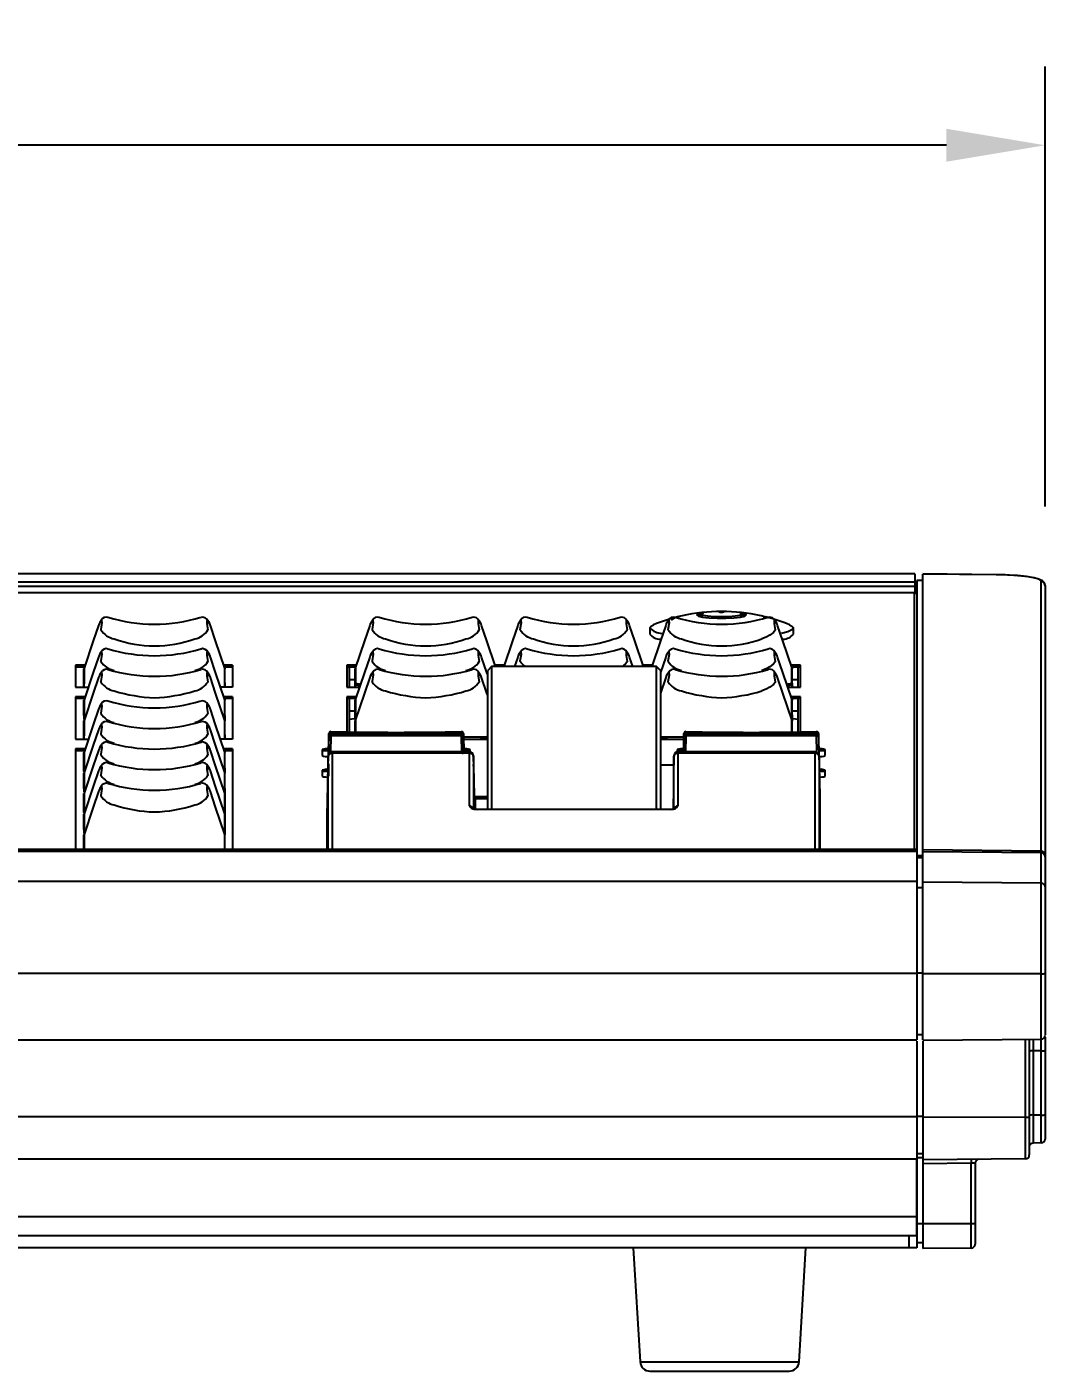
# Model space of a CAD drawing. Header units: inches. Extents: x 0.6 to 61.5, y 0.9 to 41.7.
# Drawn here: x 29.66 to 34.82, y 2.53 to 9.35 of the extents above; entities that cross this region are included whole.
import ezdxf

# ---------------------------------------------------------------- set-up
doc = ezdxf.new("R2010")
doc.units = ezdxf.units.IN
doc.header["$MEASUREMENT"] = 0
doc.layers.add('DIM', color=1, linetype='Continuous')
doc.layers.add('OBJECT', color=7, linetype='Continuous')
doc.styles.add('Arial', font='arial.ttf')
doc.dimstyles.new('ANSI & Metric .40 Stacked', dxfattribs={"dimscale": 2.666667, "dimtxt": 0.4, "dimasz": 0.5, "dimexe": 0.4, "dimexo": 0.4, "dimgap": 0.133333, "dimtad": 0, "dimtih": 1, "dimtoh": 1, "dimzin": 4, "dimdsep": 46, "dimtxsty": 'Arial', "dimcen": 0.2, "dimadec": 0, "dimazin": 0, "dimtfac": 0.75, "dimtofl": 0, "dimtmove": 0, "dimatfit": 3, "dimfxl": 1, "dimtolj": 1, "dimtzin": 0, "dimarcsym": 0})

# ---------------------------------------------------------------- blocks, each defined once
blk = doc.blocks.new('*D2')
at = {"layer": 'Defpoints', "color": 0, "transparency": 16777216}
for p in [(34.8192, 8.7457), (0.6492, 6.5153), (34.8192, 6.5144)]:
    blk.add_point(p, dxfattribs=at)
at = {"layer": 'DIM', "color": 0, "lineweight": -2, "transparency": 16777216}
for p, q in [((0.6492, 6.9153), (0.6492, 9.1457)), ((34.8192, 6.9144), (34.8192, 9.1457)), ((1.1492, 8.7457), (16.5511, 8.7457)), ((34.3192, 8.7457), (18.9173, 8.7457))]:
    blk.add_line(p, q, dxfattribs=at)
at = {"layer": 'DIM', "color": 0, "transparency": 16777216}
for points in [[(1.1492, 8.829), (1.1492, 8.6623), (0.6492, 8.7457)], [(34.3192, 8.829), (34.3192, 8.6623), (34.8192, 8.7457)]]:
    blk.add_solid(points, dxfattribs=at)
at = {"layer": 'DIM', "color": 0, "transparency": 16777216, "char_height": 0.4, "attachment_point": 5, "style": 'Arial'}
for s, insert in [('\\A1;34.17', (17.7342, 9.0834)), ('\\A1;[868mm]', (17.7342, 8.356))]:
    blk.add_mtext(s, dxfattribs=dict(at, insert=insert))

msp = doc.modelspace()

# ---------------------------------------------------------------- linework, layer by layer
at = {"layer": 'OBJECT'}
for p, q in [((34.1582, 6.573), (20.6308, 6.573)), ((34.1582, 6.5728), (20.6308, 6.5728)), ((34.1582, 6.573), (34.1582, 6.4703)), ((34.5714, 6.5684), (34.1992, 6.5721)), ((34.1992, 4.2103), (34.1992, 6.5719)), ((34.5714, 6.5682), (34.1992, 6.5719)), ((34.5714, 6.5682), (34.5714, 6.5684)), ((20.6323, 6.5315), (34.1582, 6.5315)), ((34.1582, 6.5089), (20.633, 6.5089)), ((34.1572, 6.4765), (20.6342, 6.4765)), ((34.1572, 5.175), (34.1572, 6.4765)), ((34.1692, 6.4838), (34.1582, 6.4838)), ((34.1692, 6.4829), (34.1582, 6.4829)), ((34.1992, 6.5385), (34.1692, 6.5385)), ((34.1692, 6.5385), (34.1692, 4.2108)), ((34.1992, 6.5383), (34.1692, 6.5383)), ((34.7994, 5.005), (34.7994, 6.5342)), ((34.8192, 6.5144), (34.8192, 4.2349)), ((34.1582, 6.4703), (34.1572, 6.4703)), ((33.0617, 6.3625), (33.0578, 6.3607)), ((33.0617, 6.3708), (33.0617, 6.3625)), ((33.0792, 6.3679), (33.0792, 6.3565)), ((33.1667, 6.38), (33.1667, 6.3821)), ((33.1917, 6.38), (33.1917, 6.3821)), ((33.2792, 6.3565), (33.2792, 6.3679)), ((30.0237, 6.3177), (30.0214, 6.3109)), ((30.588, 6.311), (30.5858, 6.3173)), ((31.3987, 6.3177), (31.3964, 6.3109)), ((31.963, 6.311), (31.9608, 6.3173)), ((32.1487, 6.3177), (32.1464, 6.3109)), ((32.713, 6.311), (32.7108, 6.3173)), ((32.8152, 6.2984), (32.8152, 6.2674)), ((32.8987, 6.3177), (32.8964, 6.3109)), ((33.463, 6.311), (33.4608, 6.3173)), ((33.5432, 6.2674), (33.5432, 6.2984)), ((30.0237, 6.1577), (30.0214, 6.1509)), ((30.588, 6.1509), (30.5858, 6.1573)), ((31.3987, 6.1577), (31.3964, 6.1509)), ((31.963, 6.1509), (31.9608, 6.1573)), ((32.1464, 6.1509), (32.1302, 6.1032)), ((32.1487, 6.1577), (32.1464, 6.1509)), ((32.8987, 6.1577), (32.8964, 6.1509)), ((33.463, 6.1509), (33.4608, 6.1573)), ((29.953, 6.1097), (29.9052, 6.1097)), ((29.9052, 6.1097), (29.9052, 5.9985)), ((29.9052, 6.1018), (29.9503, 6.1018)), ((29.9474, 6.0918), (29.9472, 6.0652)), ((29.9474, 6.014), (29.9474, 6.0918)), ((30.7003, 6.1097), (30.6564, 6.1097)), ((30.6591, 6.1018), (30.7003, 6.1018)), ((30.6619, 6.014), (30.6619, 6.0918)), ((30.6622, 6.0652), (30.6619, 6.0918)), ((30.7003, 6.1097), (30.7003, 5.9985)), ((31.328, 6.1097), (31.2802, 6.1097)), ((31.2802, 6.1097), (31.2802, 5.9985)), ((31.2802, 6.1018), (31.3253, 6.1018)), ((31.3247, 6.1001), (31.2922, 6.1001)), ((31.2922, 6.1001), (31.2922, 5.9985)), ((31.3224, 6.0918), (31.3222, 6.0652)), ((32.0139, 6.1032), (31.9939, 6.0832)), ((31.9939, 5.3785), (31.9939, 6.0832)), ((32.8489, 6.1032), (32.0139, 6.1032)), ((32.0139, 6.1032), (32.0139, 5.3785)), ((32.078, 6.1097), (32.0314, 6.1097)), ((32.828, 6.1097), (32.7814, 6.1097)), ((32.8689, 6.0832), (32.8489, 6.1032)), ((32.8489, 5.3785), (32.8489, 6.1032)), ((32.8689, 6.0832), (32.8689, 5.3785)), ((33.5792, 6.1097), (33.5314, 6.1097)), ((33.5341, 6.1018), (33.5792, 6.1018)), ((33.5672, 6.1001), (33.5346, 6.1001)), ((33.5369, 6.014), (33.5369, 6.0918)), ((33.5372, 6.0652), (33.5369, 6.0918)), ((33.5672, 5.9985), (33.5672, 6.1001)), ((33.5792, 5.9985), (33.5792, 6.1097)), ((29.9052, 5.9985), (29.9696, 5.9985)), ((29.9472, 6.0652), (29.9472, 5.9985)), ((29.9473, 5.9985), (29.9474, 6.014)), ((30.0237, 6.0533), (30.0214, 6.0465)), ((30.588, 6.0465), (30.5858, 6.0529)), ((30.7003, 5.9985), (30.6396, 5.9985)), ((30.6619, 6.014), (30.6621, 5.9985)), ((30.6622, 5.9985), (30.6622, 6.0652)), ((31.2802, 5.9985), (31.3446, 5.9985)), ((31.2922, 6.0378), (31.3222, 6.0378)), ((31.3222, 6.0652), (31.3222, 5.9985)), ((31.3223, 5.9985), (31.3224, 6.014)), ((31.3987, 6.0533), (31.3964, 6.0465)), ((31.963, 6.0465), (31.9608, 6.0529)), ((32.8987, 6.0533), (32.8964, 6.0465)), ((33.463, 6.0465), (33.4608, 6.0529)), ((33.5148, 5.9985), (33.5792, 5.9985)), ((33.5369, 6.014), (33.5371, 5.9985)), ((33.5372, 5.9985), (33.5372, 6.0652)), ((33.5372, 6.0378), (33.5672, 6.0378)), ((29.953, 5.9497), (29.9052, 5.9497)), ((29.9052, 5.9497), (29.9052, 5.7341)), ((29.9052, 5.9418), (29.9503, 5.9418)), ((29.9474, 5.9317), (29.9472, 5.9052)), ((29.9474, 5.8539), (29.9474, 5.9317)), ((30.7003, 5.9497), (30.6564, 5.9497)), ((30.6591, 5.9418), (30.7003, 5.9418)), ((30.6619, 5.8539), (30.6619, 5.9317)), ((30.6622, 5.9052), (30.6619, 5.9317)), ((30.7003, 5.9497), (30.7003, 5.7341)), ((31.328, 5.9497), (31.2802, 5.9497)), ((31.2802, 5.9497), (31.2802, 5.7712)), ((31.2802, 5.9418), (31.3253, 5.9418)), ((31.3247, 5.9401), (31.2922, 5.9401)), ((31.2922, 5.9401), (31.2922, 5.771)), ((31.3224, 5.9317), (31.3222, 5.9052)), ((33.5792, 5.9497), (33.5314, 5.9497)), ((33.5341, 5.9418), (33.5792, 5.9418)), ((33.5672, 5.9401), (33.5346, 5.9401)), ((33.5369, 5.8539), (33.5369, 5.9317)), ((33.5372, 5.9052), (33.5369, 5.9317)), ((33.5672, 5.771), (33.5672, 5.9401)), ((33.5792, 5.7712), (33.5792, 5.9497)), ((29.9472, 5.9052), (29.9472, 5.8359)), ((30.0237, 5.8932), (30.0214, 5.8864)), ((30.588, 5.8865), (30.5858, 5.8928)), ((30.6622, 5.8284), (30.6622, 5.9052)), ((31.2922, 5.8777), (31.3222, 5.8777)), ((31.3222, 5.9052), (31.3222, 5.8359)), ((33.5372, 5.8327), (33.5372, 5.9052)), ((33.5372, 5.8777), (33.5672, 5.8777)), ((29.9474, 5.8273), (29.9472, 5.8008)), ((29.9472, 5.8008), (29.9472, 5.7341)), ((29.9474, 5.7496), (29.9474, 5.8273)), ((30.6619, 5.8539), (30.6622, 5.8284)), ((30.6619, 5.7496), (30.6619, 5.8273)), ((30.6622, 5.8008), (30.6619, 5.8273)), ((30.6622, 5.7341), (30.6622, 5.8008)), ((31.3192, 5.8374), (31.2922, 5.8337)), ((31.3222, 5.8374), (31.3192, 5.8374)), ((31.3224, 5.8273), (31.3222, 5.8008)), ((31.3222, 5.8008), (31.3222, 5.7706)), ((31.3223, 5.8359), (31.3224, 5.8539)), ((31.3224, 5.7709), (31.3224, 5.8273)), ((31.3234, 5.8335), (31.3234, 5.7709)), ((33.5359, 5.7708), (33.5359, 5.8335)), ((33.5369, 5.8539), (33.5371, 5.8327)), ((33.5372, 5.8008), (33.5369, 5.8273)), ((33.5369, 5.7708), (33.5369, 5.8273)), ((33.5402, 5.8374), (33.5372, 5.8374)), ((33.5372, 5.7706), (33.5372, 5.8008)), ((33.5672, 5.8337), (33.5402, 5.8374)), ((29.9052, 5.7341), (29.9696, 5.7341)), ((29.9473, 5.7341), (29.9474, 5.7496)), ((30.0237, 5.7889), (30.0214, 5.7821)), ((30.588, 5.7821), (30.5858, 5.7885)), ((30.7003, 5.7341), (30.6396, 5.7341)), ((30.6619, 5.7496), (30.6621, 5.7341)), ((31.1867, 5.6471), (31.1886, 5.753)), ((31.1886, 5.753), (31.1886, 5.7631)), ((31.1986, 5.7516), (31.1971, 5.6684)), ((31.1986, 5.7728), (31.1986, 5.7516)), ((31.1986, 5.7627), (31.8608, 5.7627)), ((31.8608, 5.7516), (31.1986, 5.7516)), ((31.8608, 5.7728), (31.8608, 5.7516)), ((31.8622, 5.6684), (31.8608, 5.7516)), ((31.8708, 5.7631), (31.8708, 5.753)), ((31.8708, 5.753), (31.8722, 5.6706)), ((31.8711, 5.746), (31.9593, 5.746)), ((31.8714, 5.7341), (31.9939, 5.7341)), ((31.959, 5.7341), (31.959, 5.7376)), ((32.8689, 5.7341), (32.9879, 5.7341)), ((32.9, 5.746), (32.9882, 5.746)), ((32.9004, 5.7376), (32.9004, 5.7341)), ((32.9872, 5.6706), (32.9886, 5.753)), ((32.9886, 5.753), (32.9886, 5.7631)), ((32.9986, 5.7516), (32.9971, 5.6684)), ((32.9986, 5.7728), (32.9986, 5.7516)), ((32.9986, 5.7627), (33.6608, 5.7627)), ((33.6608, 5.7516), (32.9986, 5.7516)), ((33.6608, 5.7728), (33.6608, 5.7516)), ((33.6622, 5.6687), (33.6608, 5.7516)), ((33.6708, 5.7631), (33.6708, 5.753)), ((33.6708, 5.753), (33.6726, 5.6471)), ((29.953, 5.6853), (29.9052, 5.6853)), ((29.9052, 5.6853), (29.9052, 5.175)), ((29.9052, 5.6773), (29.9503, 5.6773)), ((29.9474, 5.6673), (29.9472, 5.6408)), ((29.9474, 5.5895), (29.9474, 5.6673)), ((30.0237, 5.6845), (30.0214, 5.6777)), ((30.588, 5.6777), (30.5858, 5.6841)), ((30.7003, 5.6853), (30.6564, 5.6853)), ((30.6591, 5.6773), (30.7003, 5.6773)), ((30.6619, 5.5895), (30.6619, 5.6673)), ((30.6622, 5.6408), (30.6619, 5.6673)), ((30.7003, 5.6853), (30.7003, 5.175)), ((31.1547, 5.6815), (31.1547, 5.6514)), ((31.1868, 5.6752), (31.1572, 5.6752)), ((31.1874, 5.7131), (31.1864, 5.6521)), ((31.1874, 5.7131), (31.1865, 5.6575)), ((31.9016, 5.6706), (31.2052, 5.6706)), ((31.9014, 5.6634), (31.2054, 5.6634)), ((31.2054, 5.6634), (31.2054, 5.175)), ((31.8727, 5.6706), (31.8719, 5.7131)), ((31.9021, 5.6752), (31.8726, 5.6752)), ((31.9014, 5.396), (31.9014, 5.6634)), ((31.9047, 5.6699), (31.9047, 5.6815)), ((32.9547, 5.6815), (32.9547, 5.6699)), ((32.9868, 5.6752), (32.9572, 5.6752)), ((33.6542, 5.6706), (32.9577, 5.6706)), ((32.9577, 5.6664), (32.9579, 5.6634)), ((32.9579, 5.6634), (32.9579, 5.396)), ((33.6539, 5.6634), (32.9579, 5.6634)), ((32.9874, 5.7131), (32.9867, 5.6706)), ((32.9874, 5.7131), (32.9867, 5.6706)), ((33.6539, 5.6634), (33.6542, 5.6667)), ((33.6539, 5.175), (33.6539, 5.6634)), ((33.6731, 5.6472), (33.6719, 5.7131)), ((33.7021, 5.6752), (33.6726, 5.6752)), ((33.7047, 5.6514), (33.7047, 5.6815)), ((29.9472, 5.6408), (29.9472, 5.5715)), ((29.9473, 5.5714), (29.9474, 5.5895)), ((30.6619, 5.5895), (30.6622, 5.564)), ((30.6622, 5.564), (30.6622, 5.6408)), ((31.1854, 5.175), (31.1854, 5.6439)), ((31.1859, 5.6471), (31.1883, 5.6471)), ((31.1874, 5.6087), (31.1864, 5.5477)), ((31.9214, 5.6439), (31.9214, 5.3766)), ((31.9225, 5.6062), (31.9225, 5.5232)), ((31.9226, 5.5978), (31.9225, 5.5978)), ((31.9226, 5.5978), (31.9265, 5.3777)), ((32.9214, 5.6032), (32.8689, 5.6032)), ((32.9379, 5.3766), (32.9379, 5.6439)), ((33.671, 5.6471), (33.6734, 5.6471)), ((33.6739, 5.6439), (33.6739, 5.175)), ((29.9474, 5.5629), (29.9472, 5.5364)), ((29.9472, 5.5364), (29.9472, 5.4671)), ((29.9474, 5.4851), (29.9474, 5.5629)), ((30.0237, 5.5801), (30.0214, 5.5733)), ((30.588, 5.5733), (30.5858, 5.5797)), ((30.6619, 5.4851), (30.6619, 5.5629)), ((30.6622, 5.5364), (30.6619, 5.5629)), ((30.6622, 5.4596), (30.6622, 5.5364)), ((31.1547, 5.5771), (31.1547, 5.547)), ((31.1868, 5.5709), (31.1572, 5.5709)), ((32.9369, 5.4998), (32.9369, 5.5344)), ((33.7021, 5.5709), (33.6762, 5.5709)), ((33.7047, 5.547), (33.7047, 5.5771)), ((29.9474, 5.4585), (29.9472, 5.432)), ((29.9474, 5.3807), (29.9474, 5.4585)), ((30.0237, 5.4757), (30.0214, 5.4689)), ((30.588, 5.469), (30.5858, 5.4753)), ((30.6619, 5.4851), (30.6622, 5.4596)), ((30.6619, 5.4585), (30.6619, 5.3807)), ((30.6622, 5.432), (30.6619, 5.4585)), ((31.9226, 5.5121), (31.925, 5.3775)), ((32.9348, 5.3775), (32.9367, 5.4887)), ((29.9472, 5.432), (29.9472, 5.3627)), ((30.6622, 5.3552), (30.6622, 5.432)), ((31.9939, 5.4424), (31.9261, 5.4424)), ((31.9263, 5.4345), (31.9939, 5.4345)), ((31.9939, 5.4327), (31.9297, 5.4327)), ((31.9297, 5.4327), (31.9297, 5.3779)), ((29.9474, 5.3542), (29.9472, 5.3276)), ((29.9472, 5.3276), (29.9472, 5.2583)), ((29.9473, 5.3627), (29.9474, 5.3807)), ((29.9474, 5.2764), (29.9474, 5.3542)), ((30.6619, 5.3807), (30.6622, 5.3552)), ((30.6619, 5.3542), (30.6619, 5.2764)), ((30.6622, 5.3276), (30.6619, 5.3542)), ((30.6622, 5.2509), (30.6622, 5.3276)), ((31.1797, 5.175), (31.1797, 5.3836)), ((31.9272, 5.3777), (31.9272, 5.3836)), ((32.9186, 5.3785), (31.9408, 5.3785)), ((31.9408, 5.3785), (31.9408, 5.3783)), ((32.9186, 5.3783), (31.9408, 5.3783)), ((32.9186, 5.3785), (32.9186, 5.3783)), ((33.6797, 5.175), (33.6797, 5.3836)), ((29.9474, 5.2498), (29.9472, 5.2232)), ((29.9474, 5.172), (29.9474, 5.2498)), ((30.6619, 5.2764), (30.6622, 5.2509)), ((30.6619, 5.172), (30.6619, 5.2498)), ((30.6622, 5.2232), (30.6619, 5.2498)), ((29.9472, 5.2232), (29.9472, 5.175)), ((30.6622, 5.175), (30.6622, 5.2232)), ((34.1692, 5.175), (1.2992, 5.175)), ((34.1692, 5.1653), (1.2992, 5.1653)), ((34.1992, 5.143), (34.1692, 5.143)), ((34.1992, 5.1335), (34.1692, 5.1335)), ((34.7994, 5.1675), (34.1992, 5.1727)), ((34.7994, 5.1578), (34.1992, 5.163)), ((34.1692, 5.0125), (1.2992, 5.0125)), ((34.1992, 4.9808), (34.1692, 4.9808)), ((34.7994, 5.005), (34.1992, 5.0102)), ((34.1692, 4.5468), (1.2992, 4.5468)), ((34.1992, 4.549), (34.1692, 4.549)), ((34.7994, 4.5456), (34.1992, 4.5448)), ((34.1649, 4.2376), (34.2034, 4.2376)), ((1.2992, 4.2106), (34.1692, 4.2106)), ((34.1692, 4.2039), (34.1692, 3.1556)), ((34.1992, 4.2082), (34.803, 4.2134)), ((34.1992, 4.2034), (34.1992, 3.1521)), ((34.7194, 3.6066), (34.7194, 4.2127)), ((34.7392, 4.2129), (34.7392, 3.6266)), ((34.759, 4.2131), (34.759, 3.6869)), ((34.7994, 4.2146), (34.7994, 4.2148)), ((34.7994, 3.6873), (34.7994, 4.2135)), ((34.8192, 4.2244), (34.8192, 3.7073)), ((34.7994, 4.1539), (34.759, 4.1538)), ((34.1692, 3.8196), (1.2992, 3.8196)), ((34.1992, 3.8212), (34.1692, 3.8212)), ((34.7194, 3.8177), (34.1992, 3.817)), ((34.7994, 3.8289), (34.759, 3.8288)), ((34.7994, 3.6873), (34.759, 3.6869)), ((34.1992, 3.6318), (34.1692, 3.6318)), ((34.1692, 3.6044), (1.2992, 3.6044)), ((34.1667, 3.6044), (34.1667, 3.2186)), ((34.1992, 3.6118), (34.1692, 3.6118)), ((34.7194, 3.6066), (34.1992, 3.6021)), ((34.4444, 3.5842), (34.1992, 3.5821)), ((34.4642, 3.5845), (34.4444, 3.5842)), ((34.4444, 3.1542), (34.4444, 3.5842)), ((34.4642, 3.5845), (34.4642, 3.1742)), ((34.1667, 3.3136), (1.3017, 3.3136)), ((34.4642, 3.2768), (34.1692, 3.2768)), ((1.2992, 3.2186), (34.1692, 3.2186)), ((34.1298, 3.1556), (34.1298, 3.2186)), ((34.1692, 3.2506), (34.1667, 3.2506)), ((34.1692, 3.1556), (1.2992, 3.1556)), ((32.7317, 3.1556), (32.7664, 2.5776)), ((33.572, 2.5776), (33.6067, 3.1556)), ((34.1992, 3.1818), (34.1692, 3.1818)), ((34.4444, 3.1542), (34.1992, 3.1521)), ((32.7664, 2.5776), (33.572, 2.5776)), ((32.8163, 2.5306), (33.5221, 2.5306))]:
    msp.add_line(p, q, dxfattribs=at)
at = {"layer": 'OBJECT', "flags": 128}
for points in [[(34.8192, 6.5144), (34.814, 6.5297), (34.8054, 6.5377), (34.7913, 6.5446), (34.7638, 6.5523), (34.7248, 6.5588), (34.6792, 6.5636), (34.6284, 6.5669), (34.5776, 6.5683), (34.5714, 6.5684)], [(30.0688, 6.3515), (30.0603, 6.3537), (30.0491, 6.3508), (30.0421, 6.346), (30.0362, 6.3395), (30.0279, 6.3264), (30.0255, 6.3219), (30.0238, 6.3186), (30.0226, 6.3152)], [(30.5848, 6.3202), (30.5848, 6.3202), (30.5848, 6.3202), (30.583, 6.3236), (30.5696, 6.3437), (30.5622, 6.3498), (30.5488, 6.3538), (30.5408, 6.3515)], [(31.4435, 6.3515), (31.4353, 6.3537), (31.4241, 6.3508), (31.4171, 6.346), (31.4112, 6.3395), (31.4029, 6.3264), (31.4005, 6.3219), (31.3988, 6.3186), (31.3976, 6.3152)], [(31.9598, 6.3202), (31.9598, 6.3202), (31.9598, 6.3202), (31.958, 6.3236), (31.9446, 6.3437), (31.9372, 6.3498), (31.9238, 6.3538), (31.9158, 6.3515)], [(32.1935, 6.3515), (32.1853, 6.3537), (32.1741, 6.3508), (32.1671, 6.346), (32.1612, 6.3395), (32.1529, 6.3264), (32.1505, 6.3219), (32.1488, 6.3186), (32.1476, 6.3152)], [(32.7098, 6.3202), (32.7098, 6.3202), (32.7098, 6.3202), (32.708, 6.3236), (32.6946, 6.3437), (32.6872, 6.3498), (32.6738, 6.3538), (32.6658, 6.3515)], [(32.9438, 6.3515), (32.9353, 6.3537), (32.9241, 6.3508), (32.9171, 6.346), (32.9112, 6.3395), (32.9029, 6.3264), (32.9005, 6.3219), (32.8988, 6.3186), (32.8976, 6.3152)], [(33.0617, 6.3708), (33.0542, 6.3649), (33.0617, 6.3589), (33.0834, 6.3537), (33.1167, 6.3498), (33.1575, 6.3477), (33.2009, 6.3477), (33.2417, 6.3498), (33.2749, 6.3537), (33.2966, 6.3589), (33.3042, 6.3649), (33.2966, 6.3708)], [(33.0852, 6.3727), (33.086, 6.3732), (33.0853, 6.3735), (33.0834, 6.3736), (33.0803, 6.3736), (33.0764, 6.3733), (33.0722, 6.3728), (33.0681, 6.3722), (33.0647, 6.3716), (33.0622, 6.371), (33.0617, 6.3708)], [(33.2731, 6.3727), (33.2791, 6.3675), (33.2705, 6.3623), (33.2486, 6.3579), (33.2166, 6.355), (33.1792, 6.354), (33.1417, 6.355), (33.1097, 6.3579), (33.0878, 6.3623), (33.0792, 6.3675), (33.0852, 6.3727)], [(33.2725, 6.3732), (33.2728, 6.3729), (33.2731, 6.3727)], [(33.408, 6.3505), (33.3979, 6.3549), (33.3792, 6.3601)], [(33.3905, 6.3572), (33.4053, 6.3538), (33.4124, 6.3518)], [(33.4598, 6.3202), (33.4598, 6.3202), (33.4598, 6.3202), (33.458, 6.3236), (33.4446, 6.3437), (33.4372, 6.3498), (33.4238, 6.3538), (33.4158, 6.3515)], [(30.0214, 6.3109), (29.9946, 6.2323), (29.9476, 6.0939)], [(30.0237, 6.3177), (30.0226, 6.3157), (30.0226, 6.3157), (30.0226, 6.3157)], [(30.0337, 6.2889), (30.0337, 6.2889), (30.0342, 6.2912), (30.0398, 6.326), (30.0381, 6.3366), (30.0302, 6.3291), (30.0241, 6.3185), (30.0237, 6.3177)], [(30.5858, 6.3173), (30.5756, 6.3339), (30.5701, 6.3353), (30.5702, 6.3196), (30.5757, 6.2889), (30.5757, 6.2889), (30.5757, 6.2889)], [(30.6618, 6.0939), (30.6147, 6.2323), (30.588, 6.311)], [(31.3964, 6.3109), (31.3696, 6.2323), (31.3226, 6.0939)], [(31.3987, 6.3177), (31.3976, 6.3157), (31.3976, 6.3157), (31.3976, 6.3157)], [(31.4087, 6.2889), (31.4087, 6.2889), (31.4092, 6.2912), (31.4148, 6.326), (31.4131, 6.3366), (31.4052, 6.3291), (31.3991, 6.3185), (31.3987, 6.3177)], [(31.9608, 6.3173), (31.9506, 6.3339), (31.9451, 6.3353), (31.9452, 6.3196), (31.9506, 6.2889), (31.9506, 6.2889), (31.9506, 6.2889)], [(32.0336, 6.1032), (31.9897, 6.2323), (31.963, 6.311)], [(32.1464, 6.3109), (32.1196, 6.2323), (32.0758, 6.1032)], [(32.1487, 6.3177), (32.1476, 6.3157), (32.1476, 6.3157), (32.1476, 6.3157)], [(32.1587, 6.2889), (32.1587, 6.2889), (32.1592, 6.2912), (32.1648, 6.326), (32.1631, 6.3366), (32.1552, 6.3291), (32.1491, 6.3185), (32.1487, 6.3177)], [(32.7108, 6.3173), (32.7006, 6.3339), (32.6951, 6.3353), (32.6952, 6.3196), (32.7006, 6.2889), (32.7006, 6.2889), (32.7006, 6.2889)], [(32.7836, 6.1032), (32.7397, 6.2323), (32.713, 6.311)], [(32.8152, 6.2984), (32.8222, 6.3082), (32.8347, 6.3147)], [(32.8964, 6.3109), (32.8696, 6.2323), (32.8258, 6.1032)], [(32.8987, 6.3177), (32.8976, 6.3157), (32.8976, 6.3157), (32.8976, 6.3157)], [(32.9087, 6.2889), (32.9087, 6.2889), (32.9092, 6.2912), (32.9148, 6.326), (32.9131, 6.3366), (32.9052, 6.3291), (32.8991, 6.3185), (32.8987, 6.3177)], [(33.4506, 6.2889), (33.4506, 6.2889), (33.4504, 6.2871), (33.4418, 6.2762), (33.4233, 6.2621), (33.4047, 6.2517), (33.3837, 6.2433), (33.3837, 6.2433)], [(33.4608, 6.3173), (33.4506, 6.3339), (33.4451, 6.3353), (33.4452, 6.3196), (33.4506, 6.2889), (33.4506, 6.2889), (33.4506, 6.2889)], [(33.5368, 6.0939), (33.4897, 6.2323), (33.463, 6.311)], [(33.5237, 6.3147), (33.5362, 6.3082), (33.5432, 6.2984), (33.5362, 6.2885), (33.5155, 6.279), (33.4823, 6.2703)], [(30.0214, 6.1509), (29.9946, 6.0722), (29.9476, 5.9339)], [(30.0688, 6.1914), (30.0603, 6.1937), (30.0491, 6.1908), (30.0421, 6.1859), (30.0362, 6.1794), (30.0279, 6.1664), (30.0255, 6.1619), (30.0238, 6.1585), (30.0226, 6.1551)], [(30.0237, 6.1577), (30.0226, 6.1556), (30.0226, 6.1556), (30.0226, 6.1556)], [(30.0337, 6.1288), (30.0337, 6.1288), (30.0342, 6.1311), (30.0398, 6.1659), (30.0381, 6.1765), (30.0302, 6.169), (30.0241, 6.1585), (30.0237, 6.1577)], [(30.5848, 6.1601), (30.5848, 6.1601), (30.5848, 6.1601), (30.583, 6.1635), (30.5696, 6.1837), (30.5622, 6.1898), (30.5488, 6.1937), (30.5408, 6.1915)], [(30.5858, 6.1573), (30.5756, 6.1738), (30.5701, 6.1752), (30.5702, 6.1596), (30.5757, 6.1288), (30.5757, 6.1288), (30.5757, 6.1288)], [(30.6618, 5.9339), (30.6147, 6.0722), (30.588, 6.1509)], [(31.3964, 6.1509), (31.3696, 6.0722), (31.3226, 5.9339)], [(31.4435, 6.1915), (31.4353, 6.1937), (31.4241, 6.1908), (31.4171, 6.1859), (31.4112, 6.1794), (31.4029, 6.1664), (31.4005, 6.1619), (31.3988, 6.1585), (31.3976, 6.1551)], [(31.3987, 6.1577), (31.3976, 6.1556), (31.3976, 6.1556), (31.3976, 6.1556)], [(31.4087, 6.1288), (31.4087, 6.1288), (31.4092, 6.1311), (31.4148, 6.1659), (31.4131, 6.1765), (31.4052, 6.169), (31.3991, 6.1585), (31.3987, 6.1577)], [(31.9598, 6.1601), (31.9598, 6.1601), (31.9598, 6.1601), (31.958, 6.1635), (31.9446, 6.1837), (31.9372, 6.1898), (31.9238, 6.1937), (31.9158, 6.1915)], [(31.9608, 6.1573), (31.9506, 6.1738), (31.9451, 6.1752), (31.9452, 6.1596), (31.9506, 6.1288), (31.9506, 6.1288), (31.9506, 6.1288)], [(31.9939, 6.0601), (31.9897, 6.0722), (31.963, 6.1509)], [(32.1935, 6.1915), (32.1853, 6.1937), (32.1741, 6.1908), (32.1671, 6.1859), (32.1612, 6.1794), (32.1529, 6.1664), (32.1505, 6.1619), (32.1488, 6.1585), (32.1476, 6.1551)], [(32.1487, 6.1577), (32.1476, 6.1556), (32.1476, 6.1556), (32.1476, 6.1556)], [(32.1587, 6.1288), (32.1587, 6.1288), (32.1592, 6.1311), (32.1648, 6.1659), (32.1631, 6.1765), (32.1552, 6.169), (32.1491, 6.1585), (32.1487, 6.1577)], [(32.7098, 6.1601), (32.7098, 6.1601), (32.7098, 6.1601), (32.708, 6.1635), (32.6946, 6.1837), (32.6872, 6.1898), (32.6738, 6.1937), (32.6658, 6.1915)], [(32.7108, 6.1573), (32.7006, 6.1738), (32.6951, 6.1752), (32.6952, 6.1596), (32.7006, 6.1288), (32.7006, 6.1288), (32.7006, 6.1288)], [(32.7292, 6.1032), (32.713, 6.1509), (32.7108, 6.1573)], [(32.8964, 6.1509), (32.8696, 6.0722), (32.8689, 6.07)], [(32.9435, 6.1915), (32.9353, 6.1937), (32.9241, 6.1908), (32.9171, 6.1859), (32.9112, 6.1794), (32.9029, 6.1664), (32.9005, 6.1619), (32.8988, 6.1585), (32.8976, 6.1551)], [(32.8987, 6.1577), (32.8976, 6.1556), (32.8976, 6.1556), (32.8976, 6.1556)], [(32.9087, 6.1288), (32.9087, 6.1288), (32.9092, 6.1311), (32.9148, 6.1659), (32.9131, 6.1765), (32.9052, 6.169), (32.8991, 6.1585), (32.8987, 6.1577)], [(33.4598, 6.1601), (33.4598, 6.1601), (33.4598, 6.1601), (33.458, 6.1635), (33.4446, 6.1837), (33.4372, 6.1898), (33.4238, 6.1937), (33.4158, 6.1915)], [(33.4608, 6.1573), (33.4506, 6.1738), (33.4451, 6.1752), (33.4452, 6.1596), (33.4506, 6.1288), (33.4506, 6.1288), (33.4506, 6.1288)], [(33.5368, 5.9339), (33.4897, 6.0722), (33.463, 6.1509)], [(29.9484, 6.0979), (29.9476, 6.0949), (29.9474, 6.0918)], [(30.0688, 6.0871), (30.0603, 6.0893), (30.0491, 6.0864), (30.0421, 6.0816), (30.0362, 6.0751), (30.0279, 6.062), (30.0255, 6.0575), (30.0238, 6.0541), (30.0226, 6.0508)], [(30.0337, 6.0244), (30.0337, 6.0244), (30.0342, 6.0267), (30.0398, 6.0615), (30.0381, 6.0722), (30.0302, 6.0646), (30.0241, 6.0541), (30.0237, 6.0533)], [(30.5848, 6.0557), (30.5848, 6.0557), (30.5848, 6.0557), (30.583, 6.0592), (30.5696, 6.0793), (30.5622, 6.0854), (30.5488, 6.0893), (30.5408, 6.0871)], [(30.5858, 6.0529), (30.5756, 6.0695), (30.5701, 6.0708), (30.5702, 6.0552), (30.5757, 6.0244), (30.5757, 6.0244), (30.5757, 6.0244)], [(30.6609, 6.0979), (30.6617, 6.0949), (30.6619, 6.0918)], [(31.3234, 6.0979), (31.3226, 6.0949), (31.3224, 6.0918)], [(31.3224, 6.014), (31.3224, 6.014), (31.3224, 6.014), (31.3224, 6.014), (31.3224, 6.0142), (31.3224, 6.0146), (31.3224, 6.0165), (31.3224, 6.0238), (31.3224, 6.0529), (31.3224, 6.082), (31.3224, 6.0893), (31.3224, 6.0912), (31.3224, 6.0916), (31.3224, 6.0917), (31.3224, 6.0918), (31.3224, 6.0918), (31.3224, 6.0918), (31.3224, 6.0918), (31.3224, 6.0918), (31.3224, 6.0918)], [(31.4438, 6.0871), (31.4353, 6.0893), (31.4241, 6.0864), (31.4171, 6.0816), (31.4112, 6.0751), (31.4029, 6.062), (31.4005, 6.0575), (31.3988, 6.0541), (31.3976, 6.0508)], [(31.4087, 6.0244), (31.4087, 6.0244), (31.4092, 6.0267), (31.4148, 6.0615), (31.4131, 6.0722), (31.4052, 6.0646), (31.3991, 6.0541), (31.3987, 6.0533)], [(31.9598, 6.0557), (31.9598, 6.0557), (31.9598, 6.0557), (31.958, 6.0592), (31.9446, 6.0793), (31.9372, 6.0854), (31.9238, 6.0893), (31.9158, 6.0871)], [(31.9608, 6.0529), (31.9506, 6.0695), (31.9451, 6.0708), (31.9452, 6.0552), (31.9506, 6.0244), (31.9506, 6.0244), (31.9506, 6.0244)], [(32.1849, 6.1032), (32.1785, 6.1072), (32.1628, 6.1211), (32.1587, 6.1288), (32.1587, 6.1288), (32.1587, 6.1288)], [(32.7006, 6.1288), (32.7006, 6.1288), (32.7004, 6.127), (32.6918, 6.1162), (32.6749, 6.1032)], [(32.9438, 6.0871), (32.9353, 6.0893), (32.9241, 6.0864), (32.9171, 6.0816), (32.9112, 6.0751), (32.9029, 6.062), (32.9005, 6.0575), (32.8988, 6.0541), (32.8976, 6.0508)], [(32.9087, 6.0244), (32.9087, 6.0244), (32.9092, 6.0267), (32.9148, 6.0615), (32.9131, 6.0722), (32.9052, 6.0646), (32.8991, 6.0541), (32.8987, 6.0533)], [(33.4506, 6.1288), (33.4506, 6.1288), (33.4504, 6.127), (33.4418, 6.1162), (33.4233, 6.1021), (33.4047, 6.0916), (33.3837, 6.0833), (33.3837, 6.0833)], [(33.4598, 6.0557), (33.4598, 6.0557), (33.4598, 6.0557), (33.458, 6.0592), (33.4446, 6.0793), (33.4372, 6.0854), (33.4238, 6.0893), (33.4158, 6.0871)], [(33.4608, 6.0529), (33.4506, 6.0695), (33.4451, 6.0708), (33.4452, 6.0552), (33.4506, 6.0244), (33.4506, 6.0244), (33.4506, 6.0244)], [(33.5359, 6.0979), (33.5367, 6.0949), (33.5369, 6.0918)], [(29.9485, 6.0202), (29.9476, 6.0172), (29.9474, 6.014)], [(30.0214, 6.0465), (29.9946, 5.9678), (29.9476, 5.8295)], [(30.0237, 6.0533), (30.0226, 6.0512), (30.0226, 6.0512), (30.0226, 6.0512)], [(30.6618, 5.8295), (30.6147, 5.9678), (30.588, 6.0465)], [(30.6608, 6.0202), (30.6617, 6.0172), (30.6619, 6.014)], [(31.3235, 6.0202), (31.3226, 6.0172), (31.3224, 6.014)], [(31.3466, 6.0044), (31.3452, 6.0045), (31.3283, 6.0085), (31.3263, 6.0095), (31.3239, 6.0112), (31.3225, 6.0132), (31.3224, 6.0138), (31.3224, 6.0139), (31.3224, 6.014), (31.3224, 6.014)], [(31.3964, 6.0465), (31.3696, 5.9678), (31.3226, 5.8295)], [(31.3987, 6.0533), (31.3976, 6.0512), (31.3976, 6.0512), (31.3976, 6.0512)], [(31.9939, 5.9557), (31.9897, 5.9678), (31.963, 6.0465)], [(32.8964, 6.0465), (32.8696, 5.9678), (32.8689, 5.9656)], [(32.8987, 6.0533), (32.8976, 6.0512), (32.8976, 6.0512), (32.8976, 6.0512)], [(33.4506, 6.0244), (33.4506, 6.0244), (33.4504, 6.0227), (33.4418, 6.0118), (33.4233, 5.9977), (33.4047, 5.9873), (33.3837, 5.9789), (33.3837, 5.9789)], [(33.5368, 5.8295), (33.4897, 5.9678), (33.463, 6.0465)], [(33.5369, 6.014), (33.5369, 6.014), (33.5369, 6.0138), (33.5368, 6.0132), (33.531, 6.0085), (33.5141, 6.0045), (33.5128, 6.0044)], [(33.5358, 6.0202), (33.5367, 6.0172), (33.5369, 6.014)], [(29.9484, 5.9378), (29.9476, 5.9348), (29.9474, 5.9317)], [(30.5848, 5.8957), (30.5848, 5.8957), (30.5848, 5.8957), (30.583, 5.8991), (30.5696, 5.9193), (30.5622, 5.9253), (30.5488, 5.9293), (30.5408, 5.927)], [(30.6609, 5.9378), (30.6617, 5.9348), (30.6619, 5.9317)], [(31.3234, 5.9378), (31.3226, 5.9348), (31.3224, 5.9317)], [(31.3224, 5.8539), (31.3224, 5.8539), (31.3224, 5.854), (31.3224, 5.854), (31.3224, 5.8541), (31.3224, 5.8546), (31.3224, 5.8564), (31.3224, 5.8637), (31.3224, 5.8929), (31.3224, 5.922), (31.3224, 5.9293), (31.3224, 5.9311), (31.3224, 5.9316), (31.3224, 5.9317), (31.3224, 5.9317), (31.3224, 5.9317), (31.3224, 5.9317), (31.3224, 5.9317), (31.3224, 5.9317), (31.3224, 5.9317)], [(33.5359, 5.9378), (33.5367, 5.9348), (33.5369, 5.9317)], [(30.0214, 5.8864), (29.9946, 5.8078), (29.9476, 5.6694)], [(30.0688, 5.927), (30.0603, 5.9292), (30.0491, 5.9264), (30.0421, 5.9215), (30.0362, 5.915), (30.0279, 5.9019), (30.0255, 5.8975), (30.0238, 5.8941), (30.0226, 5.8907)], [(30.0237, 5.8932), (30.0226, 5.8912), (30.0226, 5.8912), (30.0226, 5.8912)], [(30.0337, 5.8644), (30.0337, 5.8644), (30.0342, 5.8667), (30.0398, 5.9015), (30.0381, 5.9121), (30.0302, 5.9046), (30.0241, 5.8941), (30.0237, 5.8932)], [(30.5858, 5.8928), (30.5756, 5.9094), (30.5701, 5.9108), (30.5702, 5.8951), (30.5757, 5.8644), (30.5757, 5.8644), (30.5757, 5.8644)], [(30.6618, 5.6694), (30.6147, 5.8078), (30.588, 5.8865)], [(29.9484, 5.8335), (29.9476, 5.8305), (29.9474, 5.8273)], [(30.0685, 5.8227), (30.0603, 5.8249), (30.0491, 5.822), (30.0421, 5.8171), (30.0362, 5.8106), (30.0279, 5.7976), (30.0255, 5.7931), (30.0238, 5.7897), (30.0226, 5.7863)], [(30.0337, 5.76), (30.0337, 5.76), (30.0342, 5.7623), (30.0398, 5.7971), (30.0381, 5.8077), (30.0302, 5.8002), (30.0241, 5.7897), (30.0237, 5.7889)], [(30.5848, 5.7913), (30.5848, 5.7913), (30.5848, 5.7913), (30.583, 5.7947), (30.5696, 5.8149), (30.5622, 5.8209), (30.5488, 5.8249), (30.5408, 5.8226)], [(30.5858, 5.7885), (30.5756, 5.805), (30.5701, 5.8064), (30.5702, 5.7908), (30.5757, 5.76), (30.5757, 5.76), (30.5757, 5.76)], [(30.6609, 5.8335), (30.6617, 5.8305), (30.6619, 5.8273)], [(31.3235, 5.8602), (31.3226, 5.8571), (31.3224, 5.8539)], [(31.3283, 5.8485), (31.3263, 5.8495), (31.3239, 5.8512), (31.3225, 5.8532), (31.3224, 5.8537), (31.3224, 5.8539), (31.3224, 5.8539), (31.3224, 5.8539)], [(31.3234, 5.8335), (31.3226, 5.8305), (31.3224, 5.8273)], [(31.3235, 5.8602), (31.3304, 5.857), (31.3319, 5.8568)], [(33.5275, 5.8568), (33.529, 5.857), (33.5358, 5.8602)], [(33.5369, 5.8539), (33.5369, 5.8539), (33.5369, 5.8537), (33.5368, 5.8532), (33.531, 5.8485), (33.5304, 5.8483)], [(33.5358, 5.8602), (33.5367, 5.8571), (33.5369, 5.8539)], [(33.5359, 5.8335), (33.5367, 5.8305), (33.5369, 5.8273)], [(29.9485, 5.7558), (29.9476, 5.7527), (29.9474, 5.7496)], [(30.0214, 5.7821), (29.9946, 5.7034), (29.9476, 5.565)], [(30.0237, 5.7889), (30.0226, 5.7868), (30.0226, 5.7868), (30.0226, 5.7868)], [(30.6618, 5.565), (30.6147, 5.7034), (30.588, 5.7821)], [(30.6608, 5.7558), (30.6617, 5.7527), (30.6619, 5.7496)], [(31.1886, 5.7631), (31.188, 5.7368), (31.1874, 5.7131)], [(31.8719, 5.7131), (31.8714, 5.7368), (31.8708, 5.7631)], [(31.9593, 5.746), (31.9592, 5.7419), (31.959, 5.7376)], [(31.9593, 5.746), (31.9881, 5.7474), (31.9939, 5.7479)], [(32.8689, 5.7476), (32.8712, 5.7474), (32.9, 5.746)], [(32.9, 5.746), (32.9002, 5.7419), (32.9004, 5.7376)], [(32.9886, 5.7631), (32.988, 5.7368), (32.9874, 5.7131)], [(33.6719, 5.7131), (33.6714, 5.7368), (33.6708, 5.7631)], [(29.9484, 5.6734), (29.9476, 5.6704), (29.9474, 5.6673)], [(30.0214, 5.6777), (29.9946, 5.599), (29.9476, 5.4607)], [(30.0685, 5.7183), (30.0603, 5.7205), (30.0491, 5.7176), (30.0421, 5.7128), (30.0362, 5.7063), (30.0279, 5.6932), (30.0255, 5.6887), (30.0238, 5.6853), (30.0226, 5.682)], [(30.0237, 5.6845), (30.0226, 5.6824), (30.0226, 5.6824), (30.0226, 5.6824)], [(30.0337, 5.6556), (30.0337, 5.6556), (30.0342, 5.6579), (30.0398, 5.6927), (30.0381, 5.7033), (30.0302, 5.6958), (30.0241, 5.6853), (30.0237, 5.6845)], [(30.5848, 5.6869), (30.5848, 5.6869), (30.5848, 5.6869), (30.583, 5.6904), (30.5696, 5.7105), (30.5622, 5.7166), (30.5488, 5.7205), (30.5408, 5.7183)], [(30.5858, 5.6841), (30.5756, 5.7006), (30.5701, 5.702), (30.5702, 5.6864), (30.5757, 5.6556), (30.5757, 5.6556), (30.5757, 5.6556)], [(30.6618, 5.4607), (30.6147, 5.599), (30.588, 5.6777)], [(30.6609, 5.6734), (30.6617, 5.6704), (30.6619, 5.6673)], [(31.2052, 5.6704), (31.2006, 5.6702), (31.1947, 5.6677), (31.1907, 5.6644), (31.1881, 5.6609), (31.1867, 5.6581), (31.186, 5.6562), (31.1857, 5.6549), (31.1855, 5.6536), (31.1853, 5.6522), (31.1851, 5.6497), (31.1847, 5.639), (31.1847, 5.6374)], [(31.2052, 5.6692), (31.2054, 5.6677), (31.2054, 5.6634), (31.2054, 5.6634), (31.2054, 5.6634)], [(31.9014, 5.6634), (31.9014, 5.6634), (31.9016, 5.6704), (31.9016, 5.6697)], [(31.9222, 5.6352), (31.9221, 5.6411), (31.9217, 5.6502), (31.9216, 5.6521), (31.9214, 5.6536), (31.9209, 5.6556), (31.9202, 5.6577), (31.9186, 5.6609), (31.915, 5.6653), (31.9096, 5.6688), (31.9026, 5.6704), (31.9015, 5.6703)], [(32.957, 5.6703), (32.9505, 5.6691), (32.9454, 5.6662), (32.942, 5.6627), (32.9399, 5.6594), (32.9388, 5.657), (32.9384, 5.6554), (32.9381, 5.6541), (32.9379, 5.6528), (32.9377, 5.6513), (32.9375, 5.6473), (32.9373, 5.6402)], [(33.6751, 5.6213), (33.6749, 5.6307), (33.6744, 5.6446), (33.674, 5.6524), (33.6735, 5.6555), (33.6728, 5.6576), (33.6713, 5.6608), (33.6678, 5.6651), (33.6624, 5.6687), (33.6554, 5.6704), (33.6537, 5.6702)], [(30.0688, 5.6139), (30.0603, 5.6161), (30.0491, 5.6132), (30.0421, 5.6084), (30.0362, 5.6019), (30.0279, 5.5888), (30.0255, 5.5843), (30.0238, 5.5809), (30.0226, 5.5776)], [(30.0337, 5.5512), (30.0337, 5.5512), (30.0342, 5.5536), (30.0398, 5.5884), (30.0381, 5.599), (30.0302, 5.5914), (30.0241, 5.5809), (30.0237, 5.5801)], [(30.5848, 5.5825), (30.5848, 5.5825), (30.5848, 5.5825), (30.583, 5.586), (30.5696, 5.6061), (30.5622, 5.6122), (30.5488, 5.6161), (30.5408, 5.6139)], [(30.5858, 5.5797), (30.5756, 5.5963), (30.5701, 5.5976), (30.5702, 5.582), (30.5757, 5.5512), (30.5757, 5.5512), (30.5757, 5.5512)], [(31.1854, 5.6439), (31.1854, 5.6481), (31.1852, 5.6504), (31.1847, 5.6374)], [(31.9272, 5.3836), (31.9259, 5.4542), (31.9243, 5.5384), (31.9231, 5.6), (31.9229, 5.607), (31.9223, 5.6327), (31.9219, 5.6463), (31.9215, 5.6509), (31.9214, 5.6439)], [(32.9364, 5.6025), (32.9289, 5.6029), (32.9214, 5.6032)], [(32.9379, 5.6439), (32.9376, 5.6484), (32.9373, 5.6402)], [(33.6797, 5.3836), (33.6787, 5.4394), (33.677, 5.5284), (33.6757, 5.5953), (33.6752, 5.6176), (33.6746, 5.6386), (33.6743, 5.6487), (33.6739, 5.6439)], [(29.9484, 5.569), (29.9476, 5.566), (29.9474, 5.5629)], [(30.0214, 5.5733), (29.9946, 5.4947), (29.9476, 5.3563)], [(30.0237, 5.5801), (30.0226, 5.578), (30.0226, 5.578), (30.0226, 5.578)], [(30.6618, 5.3563), (30.6147, 5.4947), (30.588, 5.5733)], [(30.6609, 5.569), (30.6617, 5.566), (30.6619, 5.5629)], [(29.9484, 5.4647), (29.9476, 5.4616), (29.9474, 5.4585)], [(30.0214, 5.4689), (29.9946, 5.3903), (29.9476, 5.2519)], [(30.0685, 5.5095), (30.0603, 5.5117), (30.0491, 5.5088), (30.0421, 5.504), (30.0362, 5.4975), (30.0279, 5.4844), (30.0255, 5.4799), (30.0238, 5.4766), (30.0226, 5.4732)], [(30.0237, 5.4757), (30.0226, 5.4737), (30.0226, 5.4737), (30.0226, 5.4737)], [(30.0337, 5.4469), (30.0337, 5.4469), (30.0342, 5.4492), (30.0398, 5.484), (30.0381, 5.4946), (30.0302, 5.4871), (30.0241, 5.4765), (30.0237, 5.4757)], [(30.5848, 5.4782), (30.5848, 5.4782), (30.5848, 5.4782), (30.583, 5.4816), (30.5696, 5.5017), (30.5622, 5.5078), (30.5488, 5.5118), (30.5408, 5.5095)], [(30.5858, 5.4753), (30.5756, 5.4919), (30.5701, 5.4933), (30.5702, 5.4776), (30.5757, 5.4469), (30.5757, 5.4469), (30.5757, 5.4469)], [(30.6618, 5.2519), (30.6147, 5.3903), (30.588, 5.469)], [(30.6609, 5.4647), (30.6617, 5.4616), (30.6619, 5.4585)], [(29.9484, 5.3603), (29.9476, 5.3573), (29.9474, 5.3542)], [(30.6609, 5.3603), (30.6617, 5.3573), (30.6619, 5.3542)], [(29.9484, 5.2559), (29.9476, 5.2529), (29.9474, 5.2498)], [(30.6609, 5.2559), (30.6617, 5.2529), (30.6619, 5.2498)], [(34.7994, 4.5456), (34.7994, 4.5456), (34.7994, 4.6744), (34.7994, 4.7776), (34.7994, 4.8313), (34.7994, 4.8774), (34.7994, 4.9434), (34.7994, 4.9632), (34.7994, 5.005)], [(34.7994, 4.2148), (34.7994, 4.2149), (34.7994, 4.2247), (34.7994, 4.246), (34.7994, 4.3052), (34.7994, 4.3927), (34.7994, 4.4544), (34.7994, 4.5456)]]:
    msp.add_lwpolyline(points, dxfattribs=at)
at = {"layer": 'OBJECT'}
for centre, radius, start, end in [((34.7993, 6.5143), 0.0199, 0.28117, 89.78244), ((30.3047, 7.1302), 0.8125, 253.14217, 286.84365), ((31.6797, 7.1302), 0.8125, 253.14211, 286.84387), ((32.4297, 7.1302), 0.8125, 253.14211, 286.84387), ((33.1792, 5.4698), 0.9124, 104.19632, 112.18155), ((32.971, 6.2918), 0.0655, 92.67671, 136.03441), ((33.1797, 7.1302), 0.8125, 253.14217, 286.84365), ((32.9987, 6.2532), 0.1086, 100.38786, 116.22745), ((33.1792, 5.4698), 0.9124, 77.33665, 102.66332), ((33.0735, 6.3068), 0.0569, 84.28736, 101.95502), ((33.1792, 6.0597), 0.3226, 87.77929, 92.22071), ((33.1792, 6.4421), 0.0633, 258.60724, 281.39276), ((33.2776, 6.305), 0.0685, 73.87917, 94.33709), ((33.2847, 6.3037), 0.06, 78.49611, 95.26152), ((33.1792, 5.4698), 0.9124, 67.81845, 75.80368), ((30.1184, 6.3415), 0.0997, 211.84379, 259.76534), ((30.4928, 6.3388), 0.0967, 279.44906, 328.94181), ((30.5796, 6.3127), 0.00777, 22.74816, 36.91576), ((31.4934, 6.3415), 0.0997, 211.84379, 259.76534), ((31.8678, 6.3387), 0.0967, 279.44038, 328.95236), ((31.9546, 6.3127), 0.00777, 22.74816, 36.91576), ((32.2434, 6.3415), 0.0997, 211.84379, 259.76534), ((32.6178, 6.3387), 0.0967, 279.44038, 328.95236), ((32.7046, 6.3127), 0.00777, 22.74816, 36.91576), ((32.8858, 6.3711), 0.1014, 225.83988, 265.15541), ((32.9934, 6.3415), 0.0997, 211.84379, 259.76534), ((33.4546, 6.3127), 0.00777, 22.74816, 36.91576), ((30.3045, 6.811), 0.6032, 250.24885, 270.01399), ((30.3055, 6.8072), 0.5994, 269.92271, 289.81445), ((31.6795, 6.8111), 0.6032, 250.24956, 270.01328), ((31.6805, 6.8072), 0.5994, 269.92248, 289.81445), ((32.4295, 6.8111), 0.6032, 250.24956, 270.01328), ((32.4305, 6.8072), 0.5994, 269.92248, 289.81445), ((32.8695, 6.3103), 0.0692, 218.26745, 268.91281), ((33.1795, 6.811), 0.6032, 250.24946, 270.01338), ((33.1805, 6.8072), 0.5994, 269.92248, 289.81445), ((33.49, 6.309), 0.0675, 271.80752, 321.96501), ((30.3047, 6.9702), 0.8125, 253.14217, 286.84365), ((30.5796, 6.1526), 0.00778, 22.75673, 36.89845), ((31.6797, 6.9702), 0.8125, 253.14211, 286.84387), ((31.9546, 6.1526), 0.00778, 22.75673, 36.89845), ((32.4297, 6.9702), 0.8125, 253.14211, 286.84387), ((32.7046, 6.1526), 0.00778, 22.75673, 36.89845), ((33.1797, 6.9702), 0.8125, 253.14211, 286.84387), ((33.4546, 6.1526), 0.00778, 22.75673, 36.89845), ((39.5209, 6.0669), 9.5725, 179.81427, 180.2792), ((30.1184, 6.1814), 0.0997, 211.8435, 259.76563), ((30.3047, 6.8658), 0.8125, 253.14217, 286.84365), ((30.4928, 6.1787), 0.0967, 279.44906, 328.94181), ((19.5723, 6.0681), 11.0886, 359.75259, 0.15394), ((41.5304, 6.0674), 10.207, 179.82872, 180.26475), ((31.4934, 6.1814), 0.0997, 211.8435, 259.76563), ((31.6797, 6.8658), 0.8125, 253.14217, 286.84365), ((31.8678, 6.1787), 0.0967, 279.44038, 328.95236), ((32.9934, 6.1814), 0.0997, 211.8435, 259.76563), ((33.1797, 6.8658), 0.8125, 253.14217, 286.84365), ((22.8433, 6.0681), 10.6926, 359.74342, 0.15965), ((30.1184, 6.077), 0.0997, 211.84611, 259.76302), ((30.4822, 6.0899), 0.1141, 283.41551, 324.97536), ((30.5796, 6.0482), 0.00776, 22.74802, 36.91589), ((31.3526, 6.0833), 0.0695, 245.25646, 267.69264), ((31.4934, 6.077), 0.0997, 211.84611, 259.76302), ((31.8572, 6.0899), 0.1141, 283.40916, 324.98357), ((31.9546, 6.0482), 0.00776, 22.74802, 36.91589), ((32.9934, 6.077), 0.0997, 211.84611, 259.76302), ((33.4546, 6.0482), 0.00776, 22.74802, 36.91589), ((33.5068, 6.0833), 0.0695, 272.30774, 294.74548), ((39.5209, 5.9068), 9.5725, 179.81427, 180.2792), ((30.3544, 6.833), 0.891, 253.45926, 266.80375), ((30.2557, 6.8292), 0.8871, 273.1671, 286.5699), ((19.5724, 5.908), 11.0886, 359.75258, 0.15395), ((41.5304, 5.9073), 10.207, 179.82872, 180.26475), ((31.7294, 6.833), 0.891, 253.45958, 266.80342), ((31.6307, 6.8292), 0.8871, 273.16686, 286.56992), ((33.2294, 6.833), 0.891, 253.45953, 266.80347), ((33.1307, 6.8292), 0.8871, 273.16686, 286.56992), ((22.8434, 5.908), 10.6926, 359.74342, 0.15965), ((30.1184, 5.917), 0.0997, 211.84611, 259.76302), ((30.3047, 6.7058), 0.8125, 253.14217, 286.84365), ((30.4822, 5.9299), 0.1141, 283.41551, 324.97536), ((30.5796, 5.8882), 0.00776, 22.74802, 36.91589), ((39.521, 5.8024), 9.5727, 179.81427, 180.2792), ((30.3047, 6.6014), 0.8125, 253.14211, 286.84387), ((19.5723, 5.8037), 11.0887, 359.75259, 0.15394), ((30.1184, 5.8126), 0.0997, 211.8435, 259.76563), ((30.4928, 5.8099), 0.0967, 279.44906, 328.94181), ((30.5796, 5.7838), 0.00778, 22.75673, 36.89845), ((31.1986, 5.7629), 0.01, 88.74413, 178.65937), ((31.1986, 5.7628), 0.00996, 89.73607, 178.69997), ((31.1986, 5.7528), 0.00996, 89.73875, 178.69903), ((31.1965, 5.7733), 0.0218, 248.6649, 275.49256), ((31.1988, 5.7726), 0.000308, 90.82212, 136.24257), ((31.5297, 20.9512), 15.182, 268.75047, 271.24953), ((31.5297, 20.9138), 15.1452, 268.75037, 271.24963), ((31.8608, 5.7629), 0.01, 1.34063, 91.25587), ((31.8605, 5.7726), 0.000306, 43.5634, 89.3719), ((31.8608, 5.7629), 0.00995, 1.28079, 90.28317), ((31.8608, 5.7528), 0.00995, 1.28173, 90.28049), ((31.8628, 5.7733), 0.0218, 264.50267, 291.33987), ((31.9715, 6.0597), 0.3223, 267.77859, 273.98829), ((32.8869, 6.0584), 0.321, 266.77155, 272.40243), ((32.9986, 5.7629), 0.01, 88.74413, 178.65937), ((32.9986, 5.7629), 0.00995, 89.73023, 178.71926), ((32.9986, 5.7528), 0.00995, 89.73291, 178.71831), ((32.9965, 5.7733), 0.0217, 248.64843, 275.50535), ((32.9988, 5.7726), 0.000314, 90.85705, 135.76064), ((33.3297, 20.9513), 15.1821, 268.75047, 271.24953), ((33.3297, 20.9138), 15.1452, 268.75037, 271.24963), ((33.6608, 5.7629), 0.01, 1.34063, 91.25587), ((33.6605, 5.7726), 0.000314, 44.23936, 89.14295), ((33.6608, 5.7629), 0.00995, 1.28074, 90.26977), ((33.6608, 5.7528), 0.00995, 1.28169, 90.26709), ((33.6628, 5.7733), 0.0217, 264.49465, 291.35157), ((39.521, 5.6424), 9.5726, 179.81427, 180.2792), ((30.3047, 6.497), 0.8125, 253.14211, 286.84387), ((30.5796, 5.6794), 0.00776, 22.74802, 36.91589), ((19.5723, 5.6436), 11.0887, 359.75259, 0.15394), ((31.1798, 5.6166), 0.0696, 84.13004, 111.20861), ((31.1798, 5.6088), 0.0694, 84.17952, 111.21868), ((31.2053, 5.6435), 0.0199, 89.72293, 178.83989), ((31.1988, 5.6682), 0.00031, 90.95807, 136.10663), ((31.8608, 5.6585), 0.01, 1.34063, 91.25587), ((31.8795, 5.6166), 0.0696, 68.79256, 95.87761), ((31.8796, 5.6089), 0.0694, 68.77969, 95.81108), ((31.9015, 5.6435), 0.0199, 1.1601, 90.27036), ((32.9578, 5.6435), 0.0199, 89.72691, 178.84263), ((32.9798, 5.6166), 0.0696, 84.13031, 111.20724), ((32.9798, 5.6088), 0.0694, 84.17978, 111.21731), ((32.9988, 5.6682), 0.000316, 90.99694, 135.62075), ((33.654, 5.6435), 0.0199, 1.20568, 90.2315), ((33.6795, 5.6166), 0.0696, 68.79076, 95.8794), ((33.6796, 5.6089), 0.0694, 68.7779, 95.81287), ((30.1184, 5.7082), 0.0997, 211.84389, 259.76542), ((30.3047, 6.3926), 0.8125, 253.14217, 286.84365), ((30.4884, 5.712), 0.1039, 281.25578, 327.13491), ((31.1783, 5.7065), 0.0599, 246.80679, 277.34688), ((60.3417, 4.9346), 29.1655, 178.61925, 179.11794), ((36.2485, 5.5382), 3.3128, 178.23571, 178.93859), ((33.6811, 5.7064), 0.0599, 262.64869, 293.19881), ((39.521, 5.538), 9.5726, 179.81427, 180.2792), ((30.1184, 5.6039), 0.0997, 211.84481, 259.76433), ((30.4884, 5.6076), 0.1039, 281.25568, 327.13519), ((30.5796, 5.575), 0.00777, 22.75238, 36.90717), ((19.5723, 5.5392), 11.0887, 359.75259, 0.15394), ((31.1798, 5.5122), 0.0696, 84.13086, 111.20881), ((31.1798, 5.5045), 0.0694, 84.17913, 111.21959), ((31.1783, 5.6021), 0.0599, 246.80556, 277.34811), ((33.6811, 5.6021), 0.0599, 262.64746, 293.20004), ((33.6833, 5.5326), 0.0494, 64.31633, 98.51858), ((33.681, 5.5093), 0.0644, 68.42157, 94.28643), ((39.521, 5.4336), 9.5726, 179.81427, 180.2792), ((30.3047, 6.2882), 0.8125, 253.14211, 286.84387), ((30.5796, 5.4707), 0.00777, 22.75238, 36.90717), ((19.5723, 5.4349), 11.0887, 359.75259, 0.15394), ((30.1184, 5.4995), 0.0997, 211.84481, 259.76433), ((30.3182, 6.0476), 0.6819, 251.39954, 268.86338), ((30.2918, 6.0438), 0.6781, 271.08689, 288.65019), ((30.4884, 5.5032), 0.1039, 281.25568, 327.13519), ((31.9015, 5.3761), 0.0199, 1.2891, 90.2677), ((32.9578, 5.3761), 0.0199, 89.72164, 178.72156), ((39.521, 5.3292), 9.5726, 179.81427, 180.2792), ((19.5722, 5.3305), 11.0887, 359.75259, 0.15394), ((39.521, 5.2249), 9.5726, 179.81427, 180.2792), ((19.5723, 5.2261), 11.0886, 359.75258, 0.15394), ((34.7992, 5.1475), 0.02, 0, 89.5), ((34.7993, 5.1379), 0.0199, 0.28081, 89.78322), ((34.7993, 4.9851), 0.0199, 0.28081, 89.78322), ((34.8042, 4.5832), 0.0379, 262.68268, 293.29914), ((34.7992, 4.2332), 0.02, 271.18648, 359.90084), ((34.7542, 4.1162), 0.0379, 82.67785, 113.30666), ((34.8042, 4.1915), 0.0379, 262.68257, 293.29967), ((34.7242, 3.8553), 0.0379, 262.68192, 293.30032), ((34.7542, 3.7913), 0.0379, 82.67743, 113.30667), ((34.8042, 3.8665), 0.0379, 262.68192, 293.30032), ((34.7592, 3.6669), 0.02, 90.5, 180), ((34.7992, 3.7073), 0.02, 270.5, 0), ((34.7192, 3.6266), 0.02, 270.5, 0), ((35.0363, 3.5942), 0.592, 179.03222, 180.96778), ((34.4842, 3.5845), 0.02, 90.5, 180), ((34.4442, 3.1742), 0.02, 270.5, 0), ((32.8163, 2.5806), 0.05, 183.43363, 270), ((33.5221, 2.5806), 0.05, 270, 356.56637)]:
    msp.add_arc(centre, radius, start, end, dxfattribs=at)
for centre, major_axis, ratio, start_param, end_param in [((34.5694, 6.5362), (0.23, -0.002), 0.139163, 0.001226, 1.563296), ((31.9226, 5.5963), (-0.00017, 0.01), 0.002429, 4.869427, 6.42277), ((32.9283, 5.0745), (0.0093, 0.54), 0.002429, 5.736271, 6.497929), ((31.9226, 5.5133), (-0.00017, 0.01), 0.002429, 0.139584, 1.692927), ((32.9371, 5.5443), (0.00017, 0.01), 0.002429, 2.594678, 3.002008), ((32.9367, 5.4899), (0.00017, 0.01), 0.002429, 4.590258, 6.143601), ((31.9414, 5.3963), (0.04, 0.0004), 0.450211, 3.137372, 4.69157), ((32.9179, 5.3963), (0.04, -0.0004), 0.450211, 4.733208, 6.287406), ((31.9414, 5.3765), (0.02, -0.0001), 0.083932, 1.604299, 3.158496), ((32.9179, 5.3765), (0.02, 0.0001), 0.083932, 0.208834, 1.537294)]:
    msp.add_ellipse(centre, major_axis=major_axis, ratio=ratio, start_param=start_param, end_param=end_param, dxfattribs=at)

# ---------------------------------------------------------------- dimensions: what is measured, and where the dimension line sits
at = {"layer": 'DIM'}
dim = msp.add_linear_dim(base=(34.8192, 8.7457), p1=(0.6492, 6.5153), p2=(34.8192, 6.5144), dimstyle='ANSI & Metric .40 Stacked', override={"dimpost": '\\X'}, dxfattribs=at)
dim.commit()
dim.dimension.update_dxf_attribs({"geometry": '*D2', "text_midpoint": (17.7342, 8.7457)})

doc.saveas('drawing.dxf')
